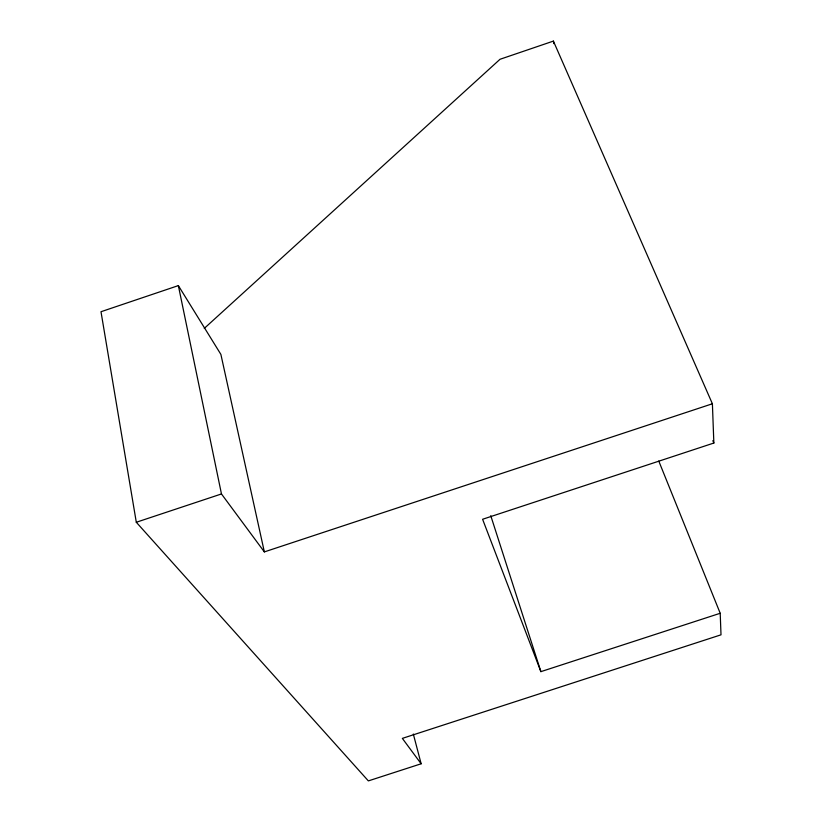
<?xml version="1.0" encoding="UTF-8"?>
<svg xmlns="http://www.w3.org/2000/svg" width="822" height="822" viewBox="0 0 822 822"><rect width="100%" height="100%" fill="white"/><g stroke="black" fill="none" stroke-linecap="round" stroke-linejoin="round"><path stroke-width="1.23" d="M204.257 328.41L500.023 59.276L553.391 41.1L712.397 403.777L713.856 443.037L482.596 519.268L540.886 671.646L720.206 613.274L658.771 461.05M712.397 403.777L264.345 551.901L220.882 354.395L178.353 285.604L100.993 311.723L136.298 522.258L368.359 780.9L421.141 763.782L413.322 734.036M136.298 522.258L221.467 493.95L264.345 551.901M421.141 763.782L402.348 738.382L721.007 634.82L720.206 613.274M712.838 440.674L713.856 443.037M490.755 515.682L540.886 671.646M178.353 285.604L221.467 493.95M553.391 41.1L553.802 43.638"/></g></svg>
